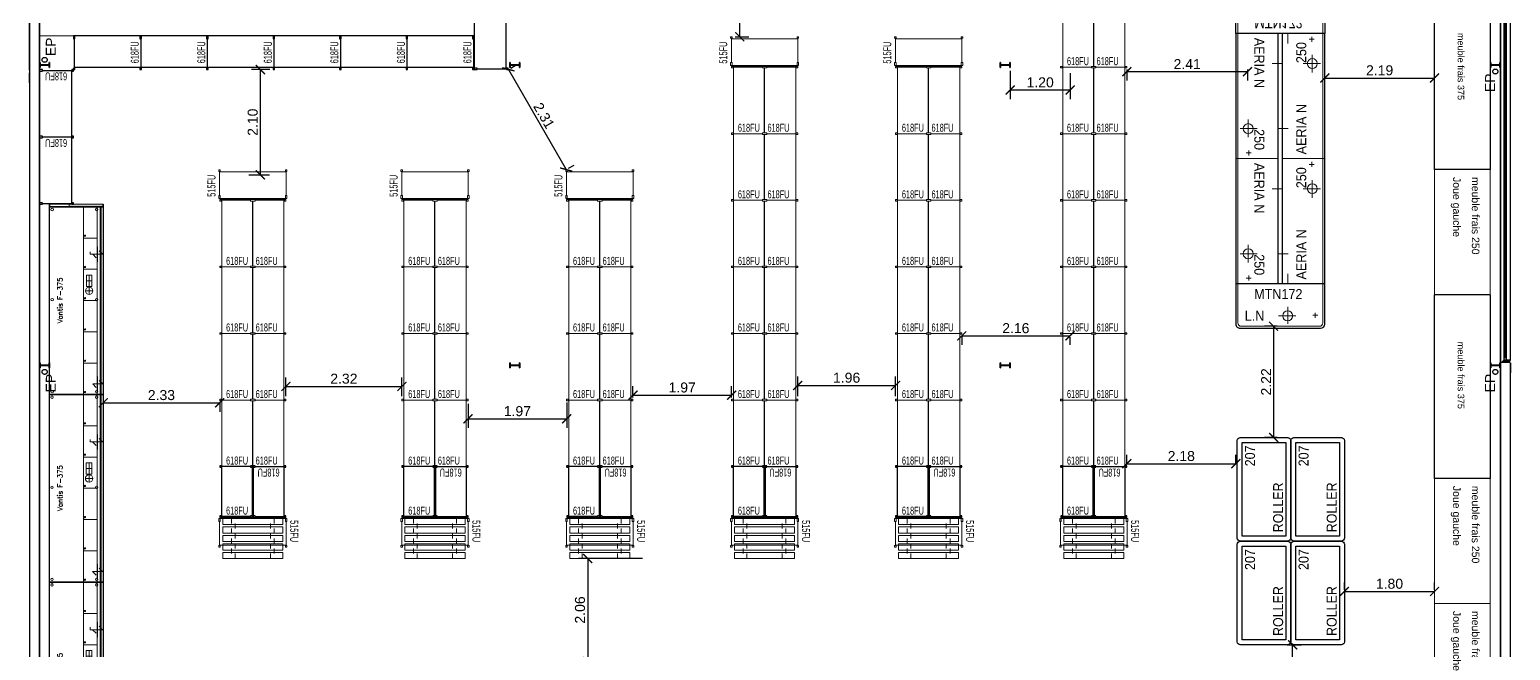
# Model space of a CAD drawing. Header units: millimetres. Extents: x 15590 to 15992, y 1055 to 1132.
# Drawn here: x 15748.53 to 15778.13, y 1090.56 to 1102.97 of the extents above; entities that cross this region are included whole.
import ezdxf
from ezdxf.enums import TextEntityAlignment as Align

# ---------------------------------------------------------------- set-up
doc = ezdxf.new("R2010")
doc.units = ezdxf.units.MM
doc.header["$MEASUREMENT"] = 0
doc.linetypes.add('CACHE2', pattern=[0.1875, 0.125, -0.0625])
doc.linetypes.add('Tirets', pattern=[0.004586, 0.002822, -0.001764])
doc.layers.get('0').update_dxf_attribs({"lineweight": 9})
for name, color, linetype in [('007-GONDOLES', 5, 'Continuous'), ('EP', 7, 'Continuous'), ('FAMILLES', 8, 'Continuous'), ('frais', 5, 'Continuous'), ('GOND', 6, 'Continuous'), ('gondole', 6, 'Continuous'), ('Gondoles.VETTI', 7, 'Continuous'), ('Mobilier', 252, 'Continuous'), ('murs exterieurs.P', 7, 'Continuous'), ('murs interieurs.P', 7, 'Continuous'), ('structure', 7, 'Continuous')]:
    doc.layers.add(name, color=color, linetype=linetype)
doc.layers.add('DM cloison', color=7, linetype='Continuous', lineweight=9)
doc.styles.add('GENERATED_STYLE_2', font='')
doc.styles.get("Standard").update_dxf_attribs({"font": 'swiss.ttf', "height": 0.2})
doc.styles.add('txt', font='txt_____.ttf', dxfattribs={"height": 0.2})
doc.styles.get('GENERATED_STYLE_2').set_extended_font_data('Arial Occidental')
doc.dimstyles.get("Standard").update_dxf_attribs({"dimtxt": 0.2, "dimasz": 0.18, "dimexe": 0.18, "dimexo": 0.0625, "dimgap": 0.05, "dimtad": 1, "dimzin": 4, "dimdsep": 46, "dimtxsty": 'Standard', "dimblk": 'ARCHTICK', "dimcen": 0.09, "dimadec": 0, "dimazin": 0, "dimtfac": 1, "dimtofl": 0, "dimtmove": 0, "dimatfit": 3, "dimfxl": 1, "dimtolj": 1, "dimtzin": 0, "dimarcsym": 0})

# ---------------------------------------------------------------- blocks, each defined once
blk = doc.blocks.new('M618FU-1330')
for points in [[(-0.637, 1.345), (-0.647, 1.345), (-0.647, 1.36), (-0.677, 1.36), (-0.677, 1.33), (-0.647, 1.33), (-0.647, 1.345), (-0.637, 1.345)], [(-0.06, 1.345), (-0.637, 1.345)], [(-0.636, 0.015), (-0.636, 1.345)], [(-0.637, 0.015), (-0.647, 0.015), (-0.647, 0.03), (-0.677, 0.03), (-0.677, 0), (-0.647, 0), (-0.647, 0.015), (-0.637, 0.015)], [(-0.06, 0.015), (-0.637, 0.015)]]:
    blk.add_lwpolyline(points)
for points in [[(-0.06, 1.33), (0, 1.33), (0, 1.36), (-0.06, 1.36)], [(-0.06, 0), (0, 0), (0, 0.03), (-0.06, 0.03)]]:
    blk.add_lwpolyline(points, close=True)
at = {"color": 7, "lineweight": 25}
blk.add_lwpolyline([(0, 0.03), (0, 1.33)], dxfattribs=at)
at = {"color": 151, "lineweight": 15, "width": 0.6}
blk.add_text('618FU', height=0.16, dxfattribs=at).set_placement((-0.11, 0.135), align=Align.MIDDLE_RIGHT)
blk = doc.blocks.new('FRAIS250')
at = {"layer": 'frais', "linetype": 'ByBlock', "lineweight": -2}
for p, q in [((-0.558, 2.5), (-0.558, 0)), ((0.557, 2.5), (-0.558, 2.5)), ((0.557, 0), (0.557, 2.5)), ((-0.558, 0), (0.557, 0)), ((-0.558, 0), (0.557, 0))]:
    blk.add_line(p, q, dxfattribs=at)
at = {"layer": 'frais', "linetype": 'ByBlock', "lineweight": -2, "oblique": -180, "text_generation_flag": 6}
for s, p in [('Joue gauche', (-0.187, 2.351)), ('meuble frais 250', (0.189, 2.351))]:
    blk.add_text(s, height=0.15, rotation=90, dxfattribs=at).set_placement(p)
blk = doc.blocks.new('_ArchTick')
at = {"color": 0, "linetype": 'ByBlock', "const_width": 0.15}
blk.add_lwpolyline([(-0.5, -0.5), (0.5, 0.5)], dxfattribs=at)
blk = doc.blocks.new('*D254')
at = {"color": 0, "lineweight": -2, "transparency": 16777216}
for p, q in [((15753.336, 1102.168), (15752.965, 1102.168)), ((15753.145, 1100.066), (15753.145, 1102.168)), ((15752.916, 1100.066), (15753.325, 1100.066))]:
    blk.add_line(p, q, dxfattribs=at)
at = {"layer": 'DEFPOINTS', "color": 0, "transparency": 16777216}
for p in [(15753.145, 1102.168), (15753.398, 1102.168), (15752.854, 1100.066)]:
    blk.add_point(p, dxfattribs=at)
at = {"color": 0, "lineweight": -2, "transparency": 16777216, "xscale": 0.18, "yscale": 0.18, "zscale": 0.18}
for p, rotation in [((15753.145, 1102.168), 90), ((15753.145, 1100.066), 270)]:
    blk.add_blockref('_ArchTick', p, dxfattribs=dict(at, rotation=rotation))
at = {"color": 0, "transparency": 16777216, "insert": (15752.992, 1101.117), "char_height": 0.2, "attachment_point": 5, "rotation": 90}
blk.add_mtext('\\A1;2.10', dxfattribs=at)
blk = doc.blocks.new('*D257')
at = {"color": 0, "lineweight": -2, "transparency": 16777216}
for p, q in [((15768.132, 1102.146), (15768.132, 1101.58)), ((15769.332, 1102.1), (15769.332, 1101.58)), ((15769.332, 1101.76), (15768.132, 1101.76))]:
    blk.add_line(p, q, dxfattribs=at)
at = {"layer": 'DEFPOINTS', "color": 0, "transparency": 16777216}
for p in [(15768.132, 1102.208), (15769.332, 1102.162), (15768.132, 1101.76)]:
    blk.add_point(p, dxfattribs=at)
at = {"color": 0, "lineweight": -2, "transparency": 16777216, "xscale": 0.18, "yscale": 0.18, "zscale": 0.18, "rotation": 180}
blk.add_blockref('_ArchTick', (15768.132, 1101.76), dxfattribs=at)
at = {"color": 0, "lineweight": -2, "transparency": 16777216, "xscale": 0.18, "yscale": 0.18, "zscale": 0.18}
blk.add_blockref('_ArchTick', (15769.332, 1101.76), dxfattribs=at)
at = {"color": 0, "transparency": 16777216, "insert": (15768.732, 1101.912), "char_height": 0.2, "attachment_point": 5}
blk.add_mtext('\\A1;1.20', dxfattribs=at)
blk = doc.blocks.new('*U65')
at = {"color": 5, "linetype": 'ByBlock', "lineweight": -2}
for p, q in [((0.04, 1.115), (3.71, 1.115)), ((0.04, 1.115), (0.04, 0)), ((3.71, 1.115), (3.71, 0)), ((3.71, 0), (0.04, 0))]:
    blk.add_line(p, q, dxfattribs=at)
blk.add_text('meuble frais 375', height=0.13, dxfattribs=at).set_placement((0.98, 0.464))
blk = doc.blocks.new('VANTIS 375')
at = {"color": 4}
for p, q in [((-1.875, -1.07), (-1.875, 0)), ((-1.875, 0), (1.875, 0)), ((1.875, -1.07), (1.875, 0)), ((1.875, 0), (1.875, -1.07)), ((-1.875, -0.68), (1.875, -0.68)), ((-1.837, -0.711), (-1.846, -0.68)), ((-1.819, -0.701), (-1.846, -0.68)), ((-1.665, -0.861), (-1.736, -0.931)), ((-1.665, -0.96), (-1.665, -0.861)), ((-1.25, -0.68), (-1.25, -0.95)), ((-1.212, -0.711), (-1.221, -0.68)), ((-1.194, -0.701), (-1.221, -0.68)), ((-0.625, -0.68), (-0.625, -0.95)), ((-0.587, -0.711), (-0.596, -0.68)), ((-0.569, -0.701), (-0.596, -0.68)), ((0, -0.68), (0, -0.95)), ((0.038, -0.711), (0.029, -0.68)), ((0.056, -0.701), (0.029, -0.68)), ((0.12, -0.79), (0.27, -0.79)), ((0.195, -0.715), (0.195, -0.865)), ((0.395, -0.734), (0.282, -0.734)), ((0.282, -0.734), (0.282, -0.79)), ((0.282, -0.79), (0.282, -0.846)), ((0.282, -0.79), (0.395, -0.79)), ((0.282, -0.846), (0.395, -0.846)), ((0.507, -0.734), (0.395, -0.734)), ((0.395, -0.79), (0.395, -0.734)), ((0.395, -0.79), (0.507, -0.79)), ((0.395, -0.846), (0.395, -0.79)), ((0.507, -0.846), (0.395, -0.846)), ((0.507, -0.79), (0.507, -0.734)), ((0.507, -0.79), (0.507, -0.846)), ((0.625, -0.68), (0.625, -0.95)), ((0.663, -0.711), (0.654, -0.68)), ((0.681, -0.701), (0.654, -0.68)), ((0.925, -0.861), (0.854, -0.932)), ((0.925, -0.861), (0.925, -0.811)), ((0.925, -0.811), (0.975, -0.811)), ((0.925, -0.96), (0.925, -0.861)), ((1.25, -0.68), (1.25, -0.95)), ((1.288, -0.712), (1.279, -0.68)), ((1.306, -0.701), (1.279, -0.68)), ((-1.875, -0.95), (1.875, -0.95)), ((-1.875, -1.01), (1.875, -1.01)), ((-1.875, -1.03), (1.875, -1.03)), ((-1.875, -1.07), (1.875, -1.07)), ((-1.815, -0.96), (-1.515, -0.96)), ((-1.665, -0.96), (-1.665, -1.061)), ((-1.665, -1.061), (-1.594, -0.99)), ((0.775, -0.96), (1.075, -0.96)), ((0.925, -0.96), (0.925, -1.061)), ((0.925, -1.061), (0.996, -0.99))]:
    blk.add_line(p, q, dxfattribs=at)
at = {"color": 4, "lineweight": 30}
for p, q in [((-1.875, 0), (1.875, 0)), ((-1.875, -1.07), (-1.875, 0)), ((-1.875, 0), (-1.875, -1.07)), ((1.875, 0), (1.875, -1.07)), ((1.875, -1.07), (-1.875, -1.07))]:
    blk.add_line(p, q, dxfattribs=at)
at = {"color": 4}
for centre, radius in [((-1.82, -0.05), 0.025), ((0.02, -0.05), 0.025), ((1.82, -0.05), 0.025), ((0.195, -0.79), 0.075), ((-1.82, -0.94), 0.025), ((0.02, -0.94), 0.025), ((1.82, -0.94), 0.025)]:
    blk.add_circle(centre, radius, dxfattribs=at)
for centre in [(-1.826, -0.709), (-1.201, -0.709), (-0.576, -0.709), (0.049, -0.709), (0.674, -0.709), (1.299, -0.709)]:
    blk.add_arc(centre, 0.0108, 191.7205, 48.0082, dxfattribs=at)
at = {"color": 4, "lineweight": 5, "style": 'txt'}
blk.add_text('Vantis F-375', height=0.1, rotation=359.9954, dxfattribs=at).set_placement((0.004, -0.206), align=Align.MIDDLE)
blk = doc.blocks.new('JOUE VANTIS')
blk.add_hatch(color=4).paths.add_polyline_path([(-0.05, -0.68), (0, -0.68), (0, 0), (-0.05, 0)])
at = {"color": 4, "lineweight": 35}
for p, q in [((0, 0.39), (-0.05, 0.39)), ((-0.05, 0.39), (-0.05, -0.68)), ((-0.05, -0.68), (0, -0.68))]:
    blk.add_line(p, q, dxfattribs=at)
at = {"color": 4}
for p, q in [((0, -0.68), (0, 0.39)), ((0, 0), (-0.05, 0))]:
    blk.add_line(p, q, dxfattribs=at)
blk = doc.blocks.new('2P618X133')
at = {"color": 6}
for points in [[(-0.621, 1.345), (-0.631, 1.345), (-0.631, 1.36), (-0.662, 1.36), (-0.662, 1.33), (-0.631, 1.33), (-0.631, 1.345), (-0.621, 1.345)], [(-0.045, 1.345), (-0.621, 1.345)], [(-0.621, 0.015), (-0.621, 1.345)], [(0.045, 1.345), (0.621, 1.345)], [(0.621, 1.345), (0.631, 1.345), (0.631, 1.36), (0.662, 1.36), (0.662, 1.33), (0.631, 1.33), (0.631, 1.345), (0.621, 1.345)], [(0.621, 0.015), (0.621, 1.345)], [(-0.621, 0.015), (-0.631, 0.015), (-0.631, 0.03), (-0.662, 0.03), (-0.662, 0), (-0.631, 0), (-0.631, 0.015), (-0.621, 0.015)], [(-0.045, 0.015), (-0.621, 0.015)], [(0.045, 0.015), (0.621, 0.015)], [(0.621, 0.015), (0.631, 0.015), (0.631, 0.03), (0.662, 0.03), (0.662, 0), (0.631, 0), (0.631, 0.015), (0.621, 0.015)]]:
    blk.add_lwpolyline(points, dxfattribs=at)
for points in [[(-0.045, 1.33), (0.045, 1.33), (0.045, 1.36), (-0.045, 1.36)], [(-0.045, 0), (0.045, 0), (0.045, 0.03), (-0.045, 0.03)]]:
    blk.add_lwpolyline(points, close=True, dxfattribs=at)
at = {"color": 7, "lineweight": 25}
blk.add_lwpolyline([(0, 0.03), (0, 1.33)], dxfattribs=at)
blk.add_lwpolyline([(0, 0.03), (0, 1.33)], dxfattribs=at)
at = {"color": 151, "lineweight": 15, "width": 0.6}
for p in [(-0.095, 0.135), (0.497, 0.135)]:
    blk.add_text('618FU', height=0.16, dxfattribs=at).set_placement(p, align=Align.MIDDLE_RIGHT)
blk = doc.blocks.new('TG 515X133')
at = {"color": 6}
for p, q in [((-0.68, 0.02), (-0.68, 0.08)), ((-0.68, 0.08), (-0.65, 0.08)), ((-0.65, 0.02), (-0.68, 0.02)), ((-0.65, 0.08), (-0.65, 0.02)), ((-0.65, 0), (-0.65, 0.02)), ((-0.65, 0.02), (0.65, 0.02)), ((-0.65, 0), (0.65, 0)), ((0.68, 0.08), (0.65, 0.08)), ((0.65, 0.08), (0.65, 0.02)), ((0.65, 0.02), (0.68, 0.02)), ((0.65, 0.02), (0.65, 0)), ((0.68, 0.02), (0.68, 0.08))]:
    blk.add_line(p, q, dxfattribs=at)
for points in [[(-0.665, 0.5535), (-0.665, 0.5635), (-0.65, 0.5635), (-0.65, 0.5935), (-0.68, 0.5935), (-0.68, 0.5635), (-0.665, 0.5635), (-0.665, 0.5535)], [(0.665, 0.5535), (0.665, 0.5635), (0.68, 0.5635), (0.68, 0.5935), (0.65, 0.5935), (0.65, 0.5635), (0.665, 0.5635), (0.665, 0.5535)], [(-0.665, 0.08), (-0.665, 0.5535)], [(-0.665, 0.553), (0.665, 0.553)], [(0.665, 0.08), (0.665, 0.5535)]]:
    blk.add_lwpolyline(points, dxfattribs=at)
blk = doc.blocks.new('TG 515X133 1')
blk.add_blockref('TG 515X133', (0, 0))
at = {"color": 151, "lineweight": 15, "width": 0.6}
blk.add_text('515FU', height=0.16, rotation=90, dxfattribs=at).set_placement((-0.827, 0.495), align=Align.MIDDLE_RIGHT)
blk = doc.blocks.new('aeria-MTN172')
at = {"layer": '007-GONDOLES', "lineweight": 30}
for p, q in [((80.4, 178), (0, 178)), ((0, 178), (0, 0)), ((89, 8.6), (89, 169.4)), ((0, 0), (80.4, 0))]:
    blk.add_line(p, q, dxfattribs=at)
at = {"layer": '007-GONDOLES', "lineweight": 5}
for p, q in [((78, 174), (0, 174)), ((58, 159), (68, 159)), ((63, 164), (63, 154)), ((85, 11), (85, 167)), ((64, 85.6), (64, 120)), ((-20, 103.8), (0, 103.8)), ((45.9, 103.8), (80.1, 103.8)), ((78, 4), (0, 4))]:
    blk.add_line(p, q, dxfattribs=at)
blk.add_circle((64, 103.8), 10, dxfattribs=at)
at = {"layer": '007-GONDOLES', "lineweight": 30}
for centre, start, end in [((80.4, 169.4), 0, 90), ((80.4, 8.6), 270, 0)]:
    blk.add_arc(centre, 8.6, start, end, dxfattribs=at)
at = {"layer": '007-GONDOLES', "lineweight": 5}
for centre, start, end in [((78, 167), 0, 90), ((78, 11), 270, 0)]:
    blk.add_arc(centre, 7, start, end, dxfattribs=at)
at = {"layer": '007-GONDOLES', "lineweight": 5, "width": 0.9}
blk.add_text('MTN172', height=20, rotation=90, dxfattribs=at).set_placement((20.5, 85.1), align=Align.MIDDLE_CENTER)
blk.add_text('L.N', height=20, rotation=90, dxfattribs=at).set_placement((64, 18), align=Align.MIDDLE_LEFT)
blk = doc.blocks.new('aeria-N250')
at = {"layer": '007-GONDOLES', "lineweight": 5}
for p, q in [((190, 105), (190, 85)), ((0, 85), (0, 0)), ((0, 85), (0, 0)), ((250, 0), (250, 85)), ((250, 0), (250, 85)), ((190, 43.1), (190, 8.9)), ((238.5, 31), (238.5, 21)), ((0, 4), (250, 4)), ((171.9, 25), (207.3, 25)), ((233.5, 26), (243.5, 26))]:
    blk.add_line(p, q, dxfattribs=at)
at = {"layer": '007-GONDOLES', "lineweight": 30}
for p, q in [((250, 85), (0, 85)), ((0, 0), (250, 0))]:
    blk.add_line(p, q, dxfattribs=at)
at = {"layer": '007-GONDOLES', "lineweight": 5}
blk.add_circle((190, 25), 10, dxfattribs=at)
at = {"layer": '007-GONDOLES', "lineweight": 5, "width": 0.9}
blk.add_text('AERIA N', height=20, dxfattribs=at).set_placement((8.5, 47.1), align=Align.MIDDLE_LEFT)
blk.add_text('250', height=20, dxfattribs=at).set_placement((211.9, 47.1), align=Align.MIDDLE_CENTER)
blk = doc.blocks.new('A$C3D6040EA')
blk.add_lwpolyline([(0.06, 1.07), (2.01, 1.07, -0.414214), (2.07, 1.01), (2.07, 0.06, -0.414214), (2.01, 0), (0.06, 0, -0.414214), (0, 0.06), (0, 1.01, -0.414214)], format="xyb", close=True)
at = {"color": 5}
blk.add_lwpolyline([(0.1, 0.97), (1.97, 0.97), (1.97, 0.1), (0.1, 0.1)], close=True, dxfattribs=at)
at = {"color": 5, "width": 0.891}
for s, p in [('207', (1.702, 0.816)), ('ROLLER', (0.675, 0.254))]:
    blk.add_text(s, height=0.2, dxfattribs=at).set_placement(p, align=Align.MIDDLE_CENTER)
blk = doc.blocks.new('*D279')
at = {"color": 0, "lineweight": -2, "transparency": 16777216}
for p, q in [((15750.002, 1095.615), (15750.002, 1095.331)), ((15750.002, 1095.511), (15752.332, 1095.511)), ((15752.332, 1095.52), (15752.332, 1095.331))]:
    blk.add_line(p, q, dxfattribs=at)
at = {"layer": 'DEFPOINTS', "color": 0, "transparency": 16777216}
for p in [(15750.002, 1095.678), (15752.332, 1095.582), (15752.332, 1095.511)]:
    blk.add_point(p, dxfattribs=at)
at = {"color": 0, "lineweight": -2, "transparency": 16777216, "xscale": 0.18, "yscale": 0.18, "zscale": 0.18, "rotation": 180}
blk.add_blockref('_ArchTick', (15750.002, 1095.511), dxfattribs=at)
at = {"color": 0, "lineweight": -2, "transparency": 16777216, "xscale": 0.18, "yscale": 0.18, "zscale": 0.18}
blk.add_blockref('_ArchTick', (15752.332, 1095.511), dxfattribs=at)
at = {"color": 0, "transparency": 16777216, "insert": (15751.167, 1095.664), "char_height": 0.2, "attachment_point": 5}
blk.add_mtext('\\A1;2.33', dxfattribs=at)
blk = doc.blocks.new('*D262')
at = {"color": 0, "lineweight": -2, "transparency": 16777216}
for p, q in [((15753.655, 1095.645), (15753.655, 1096.019)), ((15753.655, 1095.839), (15755.974, 1095.839)), ((15755.974, 1095.645), (15755.974, 1096.019))]:
    blk.add_line(p, q, dxfattribs=at)
at = {"layer": 'DEFPOINTS', "color": 0, "transparency": 16777216}
for p in [(15755.974, 1095.839), (15753.655, 1095.582), (15755.974, 1095.582)]:
    blk.add_point(p, dxfattribs=at)
at = {"color": 0, "lineweight": -2, "transparency": 16777216, "xscale": 0.18, "yscale": 0.18, "zscale": 0.18, "rotation": 180}
blk.add_blockref('_ArchTick', (15753.655, 1095.839), dxfattribs=at)
at = {"color": 0, "lineweight": -2, "transparency": 16777216, "xscale": 0.18, "yscale": 0.18, "zscale": 0.18}
blk.add_blockref('_ArchTick', (15755.974, 1095.839), dxfattribs=at)
at = {"color": 0, "transparency": 16777216, "insert": (15754.814, 1095.992), "char_height": 0.2, "attachment_point": 5}
blk.add_mtext('\\A1;2.32', dxfattribs=at)
blk = doc.blocks.new('*D263')
at = {"color": 0, "lineweight": -2, "transparency": 16777216}
for p, q in [((15757.297, 1095.49), (15757.297, 1095.011)), ((15759.268, 1095.52), (15759.268, 1095.011)), ((15757.297, 1095.191), (15759.268, 1095.191))]:
    blk.add_line(p, q, dxfattribs=at)
at = {"layer": 'DEFPOINTS', "color": 0, "transparency": 16777216}
for p in [(15757.297, 1095.552), (15759.268, 1095.582), (15759.268, 1095.191)]:
    blk.add_point(p, dxfattribs=at)
at = {"color": 0, "lineweight": -2, "transparency": 16777216, "xscale": 0.18, "yscale": 0.18, "zscale": 0.18, "rotation": 180}
blk.add_blockref('_ArchTick', (15757.297, 1095.191), dxfattribs=at)
at = {"color": 0, "lineweight": -2, "transparency": 16777216, "xscale": 0.18, "yscale": 0.18, "zscale": 0.18}
blk.add_blockref('_ArchTick', (15759.268, 1095.191), dxfattribs=at)
at = {"color": 0, "transparency": 16777216, "insert": (15758.282, 1095.343), "char_height": 0.2, "attachment_point": 5}
blk.add_mtext('\\A1;1.97', dxfattribs=at)
blk = doc.blocks.new('*D264')
at = {"color": 0, "lineweight": -2, "transparency": 16777216}
for p, q in [((15760.591, 1095.615), (15760.591, 1095.843)), ((15762.563, 1095.615), (15762.563, 1095.843)), ((15760.591, 1095.663), (15762.563, 1095.663))]:
    blk.add_line(p, q, dxfattribs=at)
at = {"layer": 'DEFPOINTS', "color": 0, "transparency": 16777216}
for p in [(15760.591, 1095.552), (15762.563, 1095.663), (15762.563, 1095.552)]:
    blk.add_point(p, dxfattribs=at)
at = {"color": 0, "lineweight": -2, "transparency": 16777216, "xscale": 0.18, "yscale": 0.18, "zscale": 0.18, "rotation": 180}
blk.add_blockref('_ArchTick', (15760.591, 1095.663), dxfattribs=at)
at = {"color": 0, "lineweight": -2, "transparency": 16777216, "xscale": 0.18, "yscale": 0.18, "zscale": 0.18}
blk.add_blockref('_ArchTick', (15762.563, 1095.663), dxfattribs=at)
at = {"color": 0, "transparency": 16777216, "insert": (15761.577, 1095.816), "char_height": 0.2, "attachment_point": 5}
blk.add_mtext('\\A1;1.97', dxfattribs=at)
blk = doc.blocks.new('*D265')
at = {"color": 0, "lineweight": -2, "transparency": 16777216}
for p, q in [((15763.886, 1095.645), (15763.886, 1096.038)), ((15763.886, 1095.858), (15765.842, 1095.858)), ((15765.842, 1095.645), (15765.842, 1096.038))]:
    blk.add_line(p, q, dxfattribs=at)
at = {"layer": 'DEFPOINTS', "color": 0, "transparency": 16777216}
for p in [(15765.842, 1095.858), (15763.886, 1095.582), (15765.842, 1095.582)]:
    blk.add_point(p, dxfattribs=at)
at = {"color": 0, "lineweight": -2, "transparency": 16777216, "xscale": 0.18, "yscale": 0.18, "zscale": 0.18, "rotation": 180}
blk.add_blockref('_ArchTick', (15763.886, 1095.858), dxfattribs=at)
at = {"color": 0, "lineweight": -2, "transparency": 16777216, "xscale": 0.18, "yscale": 0.18, "zscale": 0.18}
blk.add_blockref('_ArchTick', (15765.842, 1095.858), dxfattribs=at)
at = {"color": 0, "transparency": 16777216, "insert": (15764.864, 1096.011), "char_height": 0.2, "attachment_point": 5}
blk.add_mtext('\\A1;1.96', dxfattribs=at)
blk = doc.blocks.new('*D266')
at = {"color": 0, "lineweight": -2, "transparency": 16777216}
for p, q in [((15767.165, 1096.85), (15767.165, 1096.668)), ((15767.165, 1096.848), (15769.327, 1096.848)), ((15769.327, 1096.82), (15769.327, 1096.668))]:
    blk.add_line(p, q, dxfattribs=at)
at = {"layer": 'DEFPOINTS', "color": 0, "transparency": 16777216}
for p in [(15767.165, 1096.912), (15769.327, 1096.882), (15769.327, 1096.848)]:
    blk.add_point(p, dxfattribs=at)
at = {"color": 0, "lineweight": -2, "transparency": 16777216, "xscale": 0.18, "yscale": 0.18, "zscale": 0.18, "rotation": 180}
blk.add_blockref('_ArchTick', (15767.165, 1096.848), dxfattribs=at)
at = {"color": 0, "lineweight": -2, "transparency": 16777216, "xscale": 0.18, "yscale": 0.18, "zscale": 0.18}
blk.add_blockref('_ArchTick', (15769.327, 1096.848), dxfattribs=at)
at = {"color": 0, "transparency": 16777216, "insert": (15768.246, 1097.001), "char_height": 0.2, "attachment_point": 5}
blk.add_mtext('\\A1;2.16', dxfattribs=at)
blk = doc.blocks.new('*D259')
at = {"color": 0, "lineweight": -2, "transparency": 16777216}
for p, q in [((15760.78, 1092.402), (15759.507, 1092.402)), ((15759.687, 1092.402), (15759.687, 1090.341)), ((15760.857, 1090.341), (15759.507, 1090.341))]:
    blk.add_line(p, q, dxfattribs=at)
at = {"layer": 'DEFPOINTS', "color": 0, "transparency": 16777216}
for p in [(15760.843, 1092.402), (15759.687, 1090.341), (15760.919, 1090.341)]:
    blk.add_point(p, dxfattribs=at)
at = {"color": 0, "lineweight": -2, "transparency": 16777216, "xscale": 0.18, "yscale": 0.18, "zscale": 0.18}
for p, rotation in [((15759.687, 1092.402), 90), ((15759.687, 1090.341), 270)]:
    blk.add_blockref('_ArchTick', p, dxfattribs=dict(at, rotation=rotation))
at = {"color": 0, "transparency": 16777216, "insert": (15759.534, 1091.372), "char_height": 0.2, "attachment_point": 5, "rotation": 90}
blk.add_mtext('\\A1;2.06', dxfattribs=at)
blk = doc.blocks.new('A$C29413FD8')
at = {"layer": 'Mobilier', "color": 34, "linetype": 'Continuous', "lineweight": 9}
for p, q in [((0.125, 1.2), (0, 1.2)), ((0, 1.2), (0, 0)), ((0.125, 1.2), (0.125, 0)), ((0.295, 1.2), (0.17, 1.2)), ((0.17, 1.2), (0.17, 0)), ((0.295, 1.2), (0.295, 0)), ((0.465, 1.2), (0.34, 1.2)), ((0.34, 1.2), (0.34, 0)), ((0.465, 1.2), (0.465, 0)), ((0.635, 1.2), (0.51, 1.2)), ((0.51, 1.2), (0.51, 0)), ((0.635, 1.2), (0.635, 0)), ((0.8, 1.2), (0.68, 1.2)), ((0.68, 1.2), (0.68, 0)), ((0.8, 0), (0.8, 1.2)), ((0, 0), (0.125, 0)), ((0.17, 0), (0.295, 0)), ((0.34, 0), (0.465, 0)), ((0.51, 0), (0.635, 0)), ((0.68, 0), (0.8, 0))]:
    blk.add_line(p, q, dxfattribs=at)
at = {"layer": 'Mobilier', "color": 34, "linetype": 'CACHE2', "lineweight": 9, "ltscale": 0.8}
for points in [[(0, 1.027), (0.8, 1.027), (0.8, 0.953), (0, 0.953)], [(0, 0.173), (0.8, 0.173), (0.8, 0.247), (0, 0.247)]]:
    blk.add_lwpolyline(points, close=True, dxfattribs=at)
blk = doc.blocks.new('A$C72C830AC')
at = {"layer": 'GOND', "color": 7, "lineweight": 25}
blk.add_lwpolyline([(0, 1.03), (0, 0.03)], dxfattribs=at)
at = {"layer": 'GOND'}
for points in [[(0.06, 1.03), (0, 1.03), (0, 1), (0.06, 1)], [(0.06, 0.03), (0, 0.03), (0, 0), (0.06, 0)]]:
    blk.add_lwpolyline(points, close=True, dxfattribs=at)
for points in [[(0.06, 1.015), (0.636, 1.015)], [(0.636, 1.015), (0.646, 1.015), (0.646, 1), (0.676, 1), (0.676, 1.03), (0.646, 1.03), (0.646, 1.015), (0.636, 1.015)], [(0.636, 1.015), (0.636, 0.015)], [(0.06, 0.015), (0.636, 0.015)], [(0.636, 0.015), (0.646, 0.015), (0.646, 0), (0.676, 0), (0.676, 0.03), (0.646, 0.03), (0.646, 0.015), (0.636, 0.015)]]:
    blk.add_lwpolyline(points, dxfattribs=at)
at = {"color": 151, "lineweight": 15, "width": 0.6}
blk.add_text('618FU', height=0.16, rotation=180, dxfattribs=at).set_placement((0.11, 0.895), align=Align.MIDDLE_RIGHT)
blk = doc.blocks.new('*D268')
at = {"color": 0, "lineweight": -2, "transparency": 16777216}
for p, q in [((15770.465, 1094.285), (15770.465, 1094.474)), ((15772.642, 1094.285), (15772.642, 1094.474)), ((15770.465, 1094.294), (15772.642, 1094.294))]:
    blk.add_line(p, q, dxfattribs=at)
at = {"layer": 'DEFPOINTS', "color": 0, "transparency": 16777216}
for p in [(15770.465, 1094.222), (15772.642, 1094.294), (15772.642, 1094.222)]:
    blk.add_point(p, dxfattribs=at)
at = {"color": 0, "lineweight": -2, "transparency": 16777216, "xscale": 0.18, "yscale": 0.18, "zscale": 0.18, "rotation": 180}
blk.add_blockref('_ArchTick', (15770.465, 1094.294), dxfattribs=at)
at = {"color": 0, "lineweight": -2, "transparency": 16777216, "xscale": 0.18, "yscale": 0.18, "zscale": 0.18}
blk.add_blockref('_ArchTick', (15772.642, 1094.294), dxfattribs=at)
at = {"color": 0, "transparency": 16777216, "insert": (15771.553, 1094.447), "char_height": 0.2, "attachment_point": 5}
blk.add_mtext('\\A1;2.18', dxfattribs=at)
blk = doc.blocks.new('*D269')
at = {"color": 0, "lineweight": -2, "transparency": 16777216}
for p, q in [((15774.422, 1102.039), (15774.422, 1102.18)), ((15774.422, 1102), (15776.615, 1102)), ((15776.615, 1102.039), (15776.615, 1102.18))]:
    blk.add_line(p, q, dxfattribs=at)
at = {"layer": 'DEFPOINTS', "color": 0, "transparency": 16777216}
for p in [(15776.615, 1102), (15774.422, 1101.977), (15776.615, 1101.977)]:
    blk.add_point(p, dxfattribs=at)
at = {"color": 0, "lineweight": -2, "transparency": 16777216, "xscale": 0.18, "yscale": 0.18, "zscale": 0.18, "rotation": 180}
blk.add_blockref('_ArchTick', (15774.422, 1102), dxfattribs=at)
at = {"color": 0, "lineweight": -2, "transparency": 16777216, "xscale": 0.18, "yscale": 0.18, "zscale": 0.18}
blk.add_blockref('_ArchTick', (15776.615, 1102), dxfattribs=at)
at = {"color": 0, "transparency": 16777216, "insert": (15775.518, 1102.153), "char_height": 0.2, "attachment_point": 5}
blk.add_mtext('\\A1;2.19', dxfattribs=at)
blk = doc.blocks.new('*D281')
at = {"color": 0, "lineweight": -2, "transparency": 16777216}
for p, q in [((15774.814, 1091.774), (15774.814, 1091.922)), ((15774.814, 1091.742), (15776.616, 1091.742)), ((15776.616, 1091.774), (15776.616, 1091.922))]:
    blk.add_line(p, q, dxfattribs=at)
at = {"layer": 'DEFPOINTS', "color": 0, "transparency": 16777216}
for p in [(15774.814, 1091.711), (15776.616, 1091.742), (15776.616, 1091.711)]:
    blk.add_point(p, dxfattribs=at)
at = {"color": 0, "lineweight": -2, "transparency": 16777216, "xscale": 0.18, "yscale": 0.18, "zscale": 0.18, "rotation": 180}
blk.add_blockref('_ArchTick', (15774.814, 1091.742), dxfattribs=at)
at = {"color": 0, "lineweight": -2, "transparency": 16777216, "xscale": 0.18, "yscale": 0.18, "zscale": 0.18}
blk.add_blockref('_ArchTick', (15776.616, 1091.742), dxfattribs=at)
at = {"color": 0, "transparency": 16777216, "insert": (15775.715, 1091.895), "char_height": 0.2, "attachment_point": 5}
blk.add_mtext('\\A1;1.80', dxfattribs=at)
blk = doc.blocks.new('*D282')
at = {"color": 0, "lineweight": -2, "transparency": 16777216}
for p, q in [((15770.465, 1102.17), (15770.465, 1101.948)), ((15770.465, 1102.128), (15772.877, 1102.128)), ((15772.877, 1102.17), (15772.877, 1101.948))]:
    blk.add_line(p, q, dxfattribs=at)
at = {"layer": 'DEFPOINTS', "color": 0, "transparency": 16777216}
for p in [(15770.465, 1102.232), (15772.877, 1102.232), (15772.877, 1102.128)]:
    blk.add_point(p, dxfattribs=at)
at = {"color": 0, "lineweight": -2, "transparency": 16777216, "xscale": 0.18, "yscale": 0.18, "zscale": 0.18, "rotation": 180}
blk.add_blockref('_ArchTick', (15770.465, 1102.128), dxfattribs=at)
at = {"color": 0, "lineweight": -2, "transparency": 16777216, "xscale": 0.18, "yscale": 0.18, "zscale": 0.18}
blk.add_blockref('_ArchTick', (15772.877, 1102.128), dxfattribs=at)
at = {"color": 0, "transparency": 16777216, "insert": (15771.671, 1102.278), "char_height": 0.2, "attachment_point": 5}
blk.add_mtext('\\A1;2.41', dxfattribs=at)
blk = doc.blocks.new('*D284')
at = {"color": 0, "lineweight": -2, "transparency": 16777216}
for p, q in [((15758.104, 1102.173), (15759.258, 1100.171)), ((15758.149, 1102.199), (15758.26, 1102.263)), ((15759.303, 1100.197), (15759.414, 1100.26))]:
    blk.add_line(p, q, dxfattribs=at)
at = {"layer": 'DEFPOINTS', "color": 0, "transparency": 16777216}
for p in [(15758.095, 1102.168), (15759.249, 1100.166), (15759.258, 1100.171)]:
    blk.add_point(p, dxfattribs=at)
at = {"color": 0, "lineweight": -2, "transparency": 16777216, "xscale": 0.18, "yscale": 0.18, "zscale": 0.18}
for p, rotation in [((15758.104, 1102.173), 119.958791966829), ((15759.258, 1100.171), 299.958791966829)]:
    blk.add_blockref('_ArchTick', p, dxfattribs=dict(at, rotation=rotation))
at = {"color": 0, "transparency": 16777216, "insert": (15758.813, 1101.248), "char_height": 0.2, "attachment_point": 5, "rotation": 299.9588}
blk.add_mtext('\\A1;2.31', dxfattribs=at)
blk = doc.blocks.new('*D285')
at = {"color": 0, "lineweight": -2, "transparency": 16777216}
for p, q in [((15762.684, 1104.845), (15762.546, 1104.845)), ((15762.726, 1102.826), (15762.726, 1104.845)), ((15762.637, 1102.826), (15762.906, 1102.826))]:
    blk.add_line(p, q, dxfattribs=at)
at = {"layer": 'DEFPOINTS', "color": 0, "transparency": 16777216}
for p in [(15762.726, 1104.845), (15762.747, 1104.845), (15762.574, 1102.826)]:
    blk.add_point(p, dxfattribs=at)
at = {"color": 0, "lineweight": -2, "transparency": 16777216, "xscale": 0.18, "yscale": 0.18, "zscale": 0.18}
for p, rotation in [((15762.726, 1104.845), 90), ((15762.726, 1102.826), 270)]:
    blk.add_blockref('_ArchTick', p, dxfattribs=dict(at, rotation=rotation))
at = {"color": 0, "transparency": 16777216, "insert": (15762.574, 1103.835), "char_height": 0.2, "attachment_point": 5, "rotation": 90}
blk.add_mtext('\\A1;2.02', dxfattribs=at)
blk = doc.blocks.new('*D287')
at = {"color": 0, "lineweight": -2, "transparency": 16777216}
for p, q in [((15773.47, 1097.039), (15773.219, 1097.039)), ((15773.399, 1097.039), (15773.399, 1094.819)), ((15773.47, 1094.819), (15773.219, 1094.819))]:
    blk.add_line(p, q, dxfattribs=at)
at = {"layer": 'DEFPOINTS', "color": 0, "transparency": 16777216}
for p in [(15773.532, 1097.039), (15773.399, 1094.819), (15773.532, 1094.819)]:
    blk.add_point(p, dxfattribs=at)
at = {"color": 0, "lineweight": -2, "transparency": 16777216, "xscale": 0.18, "yscale": 0.18, "zscale": 0.18}
for p, rotation in [((15773.399, 1097.039), 90), ((15773.399, 1094.819), 270)]:
    blk.add_blockref('_ArchTick', p, dxfattribs=dict(at, rotation=rotation))
at = {"color": 0, "transparency": 16777216, "insert": (15773.249, 1095.929), "char_height": 0.2, "attachment_point": 5, "rotation": 90}
blk.add_mtext('\\A1;2.22', dxfattribs=at)
blk = doc.blocks.new('*D288')
at = {"color": 0, "lineweight": -2, "transparency": 16777216}
for p, q in [((15773.672, 1090.675), (15773.958, 1090.675)), ((15773.778, 1088.442), (15773.778, 1090.675)), ((15773.672, 1088.442), (15773.958, 1088.442))]:
    blk.add_line(p, q, dxfattribs=at)
at = {"layer": 'DEFPOINTS', "color": 0, "transparency": 16777216}
for p in [(15773.61, 1090.675), (15773.778, 1090.675), (15773.61, 1088.442)]:
    blk.add_point(p, dxfattribs=at)
at = {"color": 0, "lineweight": -2, "transparency": 16777216, "xscale": 0.18, "yscale": 0.18, "zscale": 0.18}
for p, rotation in [((15773.778, 1090.675), 90), ((15773.778, 1088.442), 270)]:
    blk.add_blockref('_ArchTick', p, dxfattribs=dict(at, rotation=rotation))
at = {"color": 0, "transparency": 16777216, "insert": (15773.625, 1089.559), "char_height": 0.2, "attachment_point": 5, "rotation": 90}
blk.add_mtext('\\A1;2.23', dxfattribs=at)

msp = doc.modelspace()

# ---------------------------------------------------------------- hatches: boundary and pattern name
at = {"layer": 'murs exterieurs.P', "linetype": 'Continuous', "ltscale": 1000}
h = msp.add_hatch(dxfattribs=at)
h.set_pattern_fill('ISOLANT_POLYSTYRENE_0005', color=256, scale=0.1, angle=90, style=0, pattern_type=2)
h.set_pattern_definition([(90, (15740.19377, 1074.65998), (-0.13, 8e-18), []), (180, (15740.19377, 1074.65998), (-8e-18, -0.13), [])])
h.paths.add_polyline_path([(15778.051, 1096.428), (15778.051, 1103.99), (15778.001, 1103.99), (15778.001, 1096.378)], flags=0)
msp.add_hatch(color=256, dxfattribs=at).paths.add_polyline_path([(15777.931, 1096.308), (15778.131, 1096.308), (15778.131, 1096.378), (15778.001, 1096.378)], flags=0)

# ---------------------------------------------------------------- linework, layer by layer
for p, q in [((15757.418, 1102.84), (15757.418, 1105.534)), ((15757.331, 1102.84), (15748.732, 1102.84))]:
    msp.add_line(p, q)
at = {"layer": 'EP', "linetype": 'Tirets', "ltscale": 1000}
for centre in [(15748.832, 1102.363), (15777.831, 1102.13), (15748.832, 1096.129), (15777.831, 1096.129)]:
    msp.add_circle(centre, 0.05, dxfattribs=at)
at = {"layer": 'Gondoles.VETTI', "linetype": 'Continuous', "ltscale": 1000}
for p, q in [((15748.732, 1105.86), (15748.732, 1071.28)), ((15748.732, 1071.28), (15748.732, 1105.86)), ((15777.931, 1103.3), (15777.931, 1076.7)), ((15777.931, 1076.7), (15777.931, 1103.3))]:
    msp.add_line(p, q, dxfattribs=at)
at = {"layer": 'murs exterieurs.P', "color": 31, "linetype": 'Continuous', "lineweight": 25, "ltscale": 1000}
msp.add_line((15778.001, 1103.99), (15778.001, 1096.378), dxfattribs=at)
at = {"layer": 'murs exterieurs.P', "linetype": 'Continuous', "ltscale": 1000}
msp.add_line((15778.051, 1096.374), (15778.051, 1103.99), dxfattribs=at)
at = {"layer": 'murs exterieurs.P', "linetype": 'Continuous', "ltscale": 1000, "flags": 128}
for points in [[(15748.532, 1115.159), (15748.532, 1070.51)], [(15748.732, 1070.51), (15748.732, 1115.159)], [(15778.131, 1096.359), (15778.131, 1103.99)], [(15777.931, 1096.308), (15777.931, 1070.51)], [(15778.131, 1070.51), (15778.131, 1096.308)]]:
    msp.add_lwpolyline(points, dxfattribs=at)
at = {"layer": 'murs exterieurs.P', "color": 31, "linetype": 'Continuous', "lineweight": 25, "ltscale": 1000, "flags": 128}
msp.add_lwpolyline([(15777.931, 1103.99), (15777.931, 1096.308)], dxfattribs=at)
at = {"layer": 'murs exterieurs.P', "linetype": 'Continuous', "ltscale": 1000}
msp.add_point((15777.931, 1096.308), dxfattribs=at)
at = {"layer": 'murs interieurs.P', "linetype": 'Continuous', "ltscale": 1000, "flags": 128}
for points in [[(15748.532, 1102.16), (15748.532, 1111.762)], [(15748.532, 1101.906), (15748.532, 1102.106)], [(15778.131, 1096.308), (15778.131, 1096.108)]]:
    msp.add_lwpolyline(points, dxfattribs=at)
at = {"layer": 'structure', "color": 160, "linetype": 'Continuous', "lineweight": 35, "ltscale": 1000}
for p, q in [((15748.732, 1102.308), (15748.74, 1102.308)), ((15748.732, 1102.208), (15748.732, 1102.308)), ((15748.74, 1102.308), (15748.74, 1102.267)), ((15748.923, 1102.267), (15748.923, 1102.308)), ((15748.923, 1102.308), (15748.932, 1102.308)), ((15748.932, 1102.308), (15748.932, 1102.208)), ((15758.14, 1102.308), (15758.132, 1102.308)), ((15758.132, 1102.308), (15758.132, 1102.208)), ((15758.14, 1102.267), (15758.14, 1102.308)), ((15758.332, 1102.308), (15758.323, 1102.308)), ((15758.323, 1102.308), (15758.323, 1102.267)), ((15758.332, 1102.208), (15758.332, 1102.308)), ((15767.94, 1102.308), (15767.932, 1102.308)), ((15767.932, 1102.308), (15767.932, 1102.208)), ((15767.94, 1102.267), (15767.94, 1102.308)), ((15768.132, 1102.308), (15768.123, 1102.308)), ((15768.123, 1102.308), (15768.123, 1102.267)), ((15768.132, 1102.208), (15768.132, 1102.308)), ((15777.74, 1102.308), (15777.731, 1102.308)), ((15777.731, 1102.308), (15777.731, 1102.208)), ((15777.74, 1102.267), (15777.74, 1102.308)), ((15777.931, 1102.308), (15777.923, 1102.308)), ((15777.923, 1102.308), (15777.923, 1102.267)), ((15777.931, 1102.208), (15777.931, 1102.308)), ((15748.74, 1102.208), (15748.732, 1102.208)), ((15748.74, 1102.25), (15748.74, 1102.208)), ((15748.746, 1102.261), (15748.918, 1102.261)), ((15748.918, 1102.256), (15748.746, 1102.256)), ((15748.923, 1102.208), (15748.923, 1102.25)), ((15748.932, 1102.208), (15748.923, 1102.208)), ((15758.132, 1102.208), (15758.14, 1102.208)), ((15758.14, 1102.208), (15758.14, 1102.25)), ((15758.318, 1102.261), (15758.146, 1102.261)), ((15758.146, 1102.256), (15758.318, 1102.256)), ((15758.323, 1102.25), (15758.323, 1102.208)), ((15758.323, 1102.208), (15758.332, 1102.208)), ((15767.932, 1102.208), (15767.94, 1102.208)), ((15767.94, 1102.208), (15767.94, 1102.25)), ((15768.118, 1102.261), (15767.946, 1102.261)), ((15767.946, 1102.256), (15768.118, 1102.256)), ((15768.123, 1102.25), (15768.123, 1102.208)), ((15768.123, 1102.208), (15768.132, 1102.208)), ((15777.731, 1102.208), (15777.74, 1102.208)), ((15777.74, 1102.208), (15777.74, 1102.25)), ((15777.917, 1102.261), (15777.746, 1102.261)), ((15777.746, 1102.256), (15777.917, 1102.256)), ((15777.923, 1102.25), (15777.923, 1102.208)), ((15777.923, 1102.208), (15777.931, 1102.208)), ((15748.732, 1096.308), (15748.74, 1096.308)), ((15748.732, 1096.208), (15748.732, 1096.308)), ((15748.74, 1096.208), (15748.732, 1096.208)), ((15748.74, 1096.308), (15748.74, 1096.266)), ((15748.74, 1096.249), (15748.74, 1096.208)), ((15748.746, 1096.26), (15748.918, 1096.26)), ((15748.918, 1096.255), (15748.746, 1096.255)), ((15748.923, 1096.266), (15748.923, 1096.308)), ((15748.923, 1096.308), (15748.932, 1096.308)), ((15748.923, 1096.208), (15748.923, 1096.249)), ((15748.932, 1096.208), (15748.923, 1096.208)), ((15748.932, 1096.308), (15748.932, 1096.208)), ((15758.14, 1096.308), (15758.132, 1096.308)), ((15758.132, 1096.308), (15758.132, 1096.208)), ((15758.132, 1096.208), (15758.14, 1096.208)), ((15758.14, 1096.266), (15758.14, 1096.308)), ((15758.14, 1096.208), (15758.14, 1096.249)), ((15758.318, 1096.26), (15758.146, 1096.26)), ((15758.318, 1096.26), (15758.146, 1096.26)), ((15758.146, 1096.255), (15758.318, 1096.255)), ((15758.146, 1096.255), (15758.318, 1096.255)), ((15758.332, 1096.308), (15758.323, 1096.308)), ((15758.323, 1096.308), (15758.323, 1096.266)), ((15758.323, 1096.249), (15758.323, 1096.208)), ((15758.323, 1096.208), (15758.332, 1096.208)), ((15758.332, 1096.208), (15758.332, 1096.308)), ((15767.94, 1096.308), (15767.932, 1096.308)), ((15767.932, 1096.308), (15767.932, 1096.208)), ((15767.932, 1096.208), (15767.94, 1096.208)), ((15767.94, 1096.266), (15767.94, 1096.308)), ((15767.94, 1096.208), (15767.94, 1096.249)), ((15768.118, 1096.26), (15767.946, 1096.26)), ((15767.946, 1096.255), (15768.118, 1096.255)), ((15768.132, 1096.308), (15768.123, 1096.308)), ((15768.123, 1096.308), (15768.123, 1096.266)), ((15768.123, 1096.249), (15768.123, 1096.208)), ((15768.123, 1096.208), (15768.132, 1096.208)), ((15768.132, 1096.208), (15768.132, 1096.308)), ((15777.74, 1096.308), (15777.731, 1096.308)), ((15777.731, 1096.308), (15777.731, 1096.208)), ((15777.731, 1096.208), (15777.74, 1096.208)), ((15777.74, 1096.266), (15777.74, 1096.308)), ((15777.74, 1096.208), (15777.74, 1096.249)), ((15777.917, 1096.26), (15777.746, 1096.26)), ((15777.746, 1096.255), (15777.917, 1096.255)), ((15777.931, 1096.308), (15777.923, 1096.308)), ((15777.923, 1096.308), (15777.923, 1096.266)), ((15777.923, 1096.249), (15777.923, 1096.208)), ((15777.923, 1096.208), (15777.931, 1096.208)), ((15777.931, 1096.208), (15777.931, 1096.308))]:
    msp.add_line(p, q, dxfattribs=at)
for centre, start, end in [((15748.746, 1102.267), 180, 270), ((15748.746, 1102.25), 90, 180), ((15748.918, 1102.267), 270, 0), ((15748.918, 1102.25), 0, 90), ((15758.146, 1102.267), 180, 270), ((15758.146, 1102.25), 90, 180), ((15758.318, 1102.267), 270, 0), ((15758.318, 1102.25), 0, 90), ((15767.946, 1102.267), 180, 270), ((15767.946, 1102.25), 90, 180), ((15768.118, 1102.267), 270, 0), ((15768.118, 1102.25), 0, 90), ((15777.746, 1102.267), 180, 270), ((15777.746, 1102.25), 90, 180), ((15777.917, 1102.267), 270, 0), ((15777.917, 1102.25), 0, 90), ((15748.746, 1096.266), 180, 270), ((15748.746, 1096.249), 90, 180), ((15748.918, 1096.266), 270, 0), ((15748.918, 1096.249), 0, 90), ((15758.146, 1096.266), 180, 270), ((15758.146, 1096.249), 90, 180), ((15758.318, 1096.266), 270, 0), ((15758.318, 1096.249), 0, 90), ((15767.946, 1096.266), 180, 270), ((15767.946, 1096.249), 90, 180), ((15768.118, 1096.266), 270, 0), ((15768.118, 1096.249), 0, 90), ((15777.746, 1096.266), 180, 270), ((15777.746, 1096.249), 90, 180), ((15777.917, 1096.266), 270, 0), ((15777.917, 1096.249), 0, 90)]:
    msp.add_arc(centre, 0.0056, start, end, dxfattribs=at)

# ---------------------------------------------------------------- block references
for name, p in [('2P618X133', (15769.803, 1102.202)), ('TG 515X133 1', (15763.224, 1102.232)), ('TG 515X133 1', (15766.503, 1102.232)), ('2P618X133', (15763.224, 1100.872)), ('2P618X133', (15766.503, 1100.872)), ('2P618X133', (15769.803, 1100.872)), ('2P618X133', (15763.224, 1099.542)), ('2P618X133', (15766.503, 1099.542)), ('2P618X133', (15769.803, 1099.542)), ('TG 515X133 1', (15752.994, 1099.572)), ('TG 515X133 1', (15756.635, 1099.572)), ('TG 515X133 1', (15759.929, 1099.572)), ('2P618X133', (15752.994, 1098.212)), ('2P618X133', (15756.635, 1098.212)), ('2P618X133', (15759.929, 1098.212)), ('2P618X133', (15763.224, 1098.212)), ('2P618X133', (15766.503, 1098.212)), ('2P618X133', (15769.803, 1098.212)), ('2P618X133', (15752.994, 1096.882)), ('2P618X133', (15756.635, 1096.882)), ('2P618X133', (15759.929, 1096.882)), ('2P618X133', (15763.224, 1096.882)), ('2P618X133', (15766.503, 1096.882)), ('2P618X133', (15769.803, 1096.882)), ('2P618X133', (15752.994, 1095.552)), ('2P618X133', (15756.635, 1095.552)), ('2P618X133', (15759.929, 1095.552)), ('2P618X133', (15763.224, 1095.552)), ('2P618X133', (15766.503, 1095.552)), ('2P618X133', (15769.803, 1095.552)), ('2P618X133', (15752.994, 1094.222)), ('2P618X133', (15756.635, 1094.222)), ('2P618X133', (15759.929, 1094.222)), ('2P618X133', (15763.224, 1094.222)), ('2P618X133', (15766.503, 1094.222)), ('2P618X133', (15769.803, 1094.222))]:
    msp.add_blockref(name, p)
for name, p, rotation in [('JOUE VANTIS', (15749.322, 1099.478), 90), ('VANTIS 375', (15748.932, 1097.553), 90), ('VANTIS 375', (15748.931, 1093.803), 90), ('TG 515X133 1', (15752.994, 1093.222), 180), ('A$C29413FD8', (15752.394, 1093.202), 269.9999999999999), ('TG 515X133 1', (15756.635, 1093.222), 180), ('A$C29413FD8', (15756.035, 1093.202), 269.9999999999999), ('TG 515X133 1', (15759.929, 1093.222), 180), ('A$C29413FD8', (15759.329, 1093.202), 269.9999999999999), ('TG 515X133 1', (15763.224, 1093.222), 180), ('A$C29413FD8', (15762.624, 1093.202), 269.9999999999999), ('TG 515X133 1', (15766.503, 1093.222), 180), ('A$C29413FD8', (15765.903, 1093.202), 269.9999999999999), ('TG 515X133 1', (15769.803, 1093.222), 180), ('A$C29413FD8', (15769.203, 1093.202), 269.9999999999999), ('VANTIS 375', (15748.931, 1090.053), 90)]:
    msp.add_blockref(name, p, dxfattribs=dict(rotation=rotation))
at = {"layer": 'DM cloison'}
for p in [(15777.172, 1097.671), (15777.172, 1091.501)]:
    msp.add_blockref('FRAIS250', p, dxfattribs=at)
at = {"layer": 'DM cloison', "rotation": 0.04487595289141397}
msp.add_blockref('FRAIS250', (15777.174, 1089.001), dxfattribs=at)
at = {"layer": 'FAMILLES', "color": 5, "rotation": 180}
for p in [(15753.009, 1094.252), (15756.65, 1094.252), (15759.944, 1094.252), (15763.239, 1094.252), (15766.518, 1094.252), (15769.818, 1094.252)]:
    msp.add_blockref('A$C72C830AC', p, dxfattribs=at)
at = {"layer": 'FAMILLES', "color": 5}
for p in [(15752.979, 1093.222), (15756.62, 1093.222), (15759.914, 1093.222), (15763.209, 1093.222), (15766.488, 1093.222), (15769.788, 1093.222)]:
    msp.add_blockref('A$C72C830AC', p, dxfattribs=at)
at = {"layer": 'frais'}
for name, p, xscale, yscale, zscale, rotation in [('aeria-MTN172', (15772.644, 1102.89), -0.01, 0.01, 0.01, 270), ('aeria-N250', (15772.642, 1102.889), 0.01, 0.01, 0.01, 270), ('aeria-N250', (15774.422, 1100.389), 0.01, 0.01, 0.01, 89.99999999999997), ('aeria-N250', (15772.642, 1100.389), 0.01, 0.01, 0.01, 270), ('aeria-N250', (15774.422, 1097.889), 0.01, 0.01, 0.01, 89.99999999999997), ('aeria-MTN172', (15772.642, 1097.889), 0.01, 0.01, 0.01, 270), ('A$C3D6040EA', (15773.743, 1092.747), 1.0007599999999, 1.0007599999999, 1.0007599999999, 90), ('A$C3D6040EA', (15774.814, 1092.747), 1.0007599999999, 1.0007599999999, 1.0007599999999, 90), ('A$C3D6040EA', (15773.743, 1090.675), 1.0007599999999, 1.0007599999999, 1.0007599999999, 90), ('A$C3D6040EA', (15774.814, 1090.675), 1.0007599999999, 1.0007599999999, 1.0007599999999, 90)]:
    msp.add_blockref(name, p, dxfattribs=dict(at, xscale=xscale, yscale=yscale, zscale=zscale, rotation=rotation))
at = {"layer": 'frais', "rotation": 269.9999999999999}
for p in [(15776.614, 1103.881), (15776.615, 1097.711)]:
    msp.add_blockref('*U65', p, dxfattribs=at)
at = {"layer": 'gondole'}
for p, rotation in [((15757.418, 1103.528), 180), ((15750.768, 1102.844), 90), ((15752.098, 1102.844), 90), ((15753.428, 1102.844), 90), ((15754.758, 1102.844), 90), ((15756.088, 1102.844), 90), ((15757.418, 1102.844), 90), ((15748.732, 1102.168), 180), ((15748.732, 1100.838), 180)]:
    msp.add_blockref('M618FU-1330', p, dxfattribs=dict(at, rotation=rotation))

# ---------------------------------------------------------------- texts
at = {"layer": 'EP', "linetype": 'Continuous', "char_height": 0.2, "attachment_point": 5, "rotation": 90, "style": 'GENERATED_STYLE_2'}
for insert in [(15748.956, 1102.622), (15777.725, 1101.905), (15748.956, 1095.905), (15777.725, 1095.905)]:
    msp.add_mtext('{EP}', dxfattribs=dict(at, insert=insert))

# ---------------------------------------------------------------- dimensions: what is measured, and where the dimension line sits
for base, p1, p2, picture, middle in [((15762.726, 1104.845), (15762.574, 1102.826), (15762.747, 1104.845), '*D285', (15762.574, 1103.835)), ((15753.145, 1102.168), (15752.854, 1100.066), (15753.398, 1102.168), '*D254', (15752.992, 1101.117)), ((15773.399, 1094.819), (15773.532, 1097.039), (15773.532, 1094.819), '*D287', (15773.249, 1095.929)), ((15759.687, 1090.341), (15760.843, 1092.402), (15760.919, 1090.341), '*D259', (15759.534, 1091.372)), ((15773.778, 1090.675), (15773.61, 1088.442), (15773.61, 1090.675), '*D288', (15773.625, 1089.559))]:
    dim = msp.add_linear_dim(base=base, p1=p1, p2=p2, angle=90, dimstyle='Standard')
    dim.commit()
    dim.dimension.update_dxf_attribs({"geometry": picture, "text_midpoint": middle})
for base, p1, p2, picture, middle in [((15772.877, 1102.128), (15770.465, 1102.232), (15772.877, 1102.232), '*D282', (15771.671, 1102.278)), ((15768.132, 1101.76), (15769.332, 1102.162), (15768.132, 1102.208), '*D257', (15768.732, 1101.912)), ((15776.615, 1102), (15774.422, 1101.977), (15776.615, 1101.977), '*D269', (15775.518, 1102.153)), ((15769.327, 1096.848), (15767.165, 1096.912), (15769.327, 1096.882), '*D266', (15768.246, 1097.001)), ((15755.974, 1095.839), (15753.655, 1095.582), (15755.974, 1095.582), '*D262', (15754.814, 1095.992)), ((15765.842, 1095.858), (15763.886, 1095.582), (15765.842, 1095.582), '*D265', (15764.864, 1096.011)), ((15752.332, 1095.511), (15750.002, 1095.678), (15752.332, 1095.582), '*D279', (15751.167, 1095.664)), ((15762.563, 1095.663), (15760.591, 1095.552), (15762.563, 1095.552), '*D264', (15761.577, 1095.816)), ((15759.268, 1095.191), (15757.297, 1095.552), (15759.268, 1095.582), '*D263', (15758.282, 1095.343)), ((15772.642, 1094.294), (15770.465, 1094.222), (15772.642, 1094.222), '*D268', (15771.553, 1094.447)), ((15776.616, 1091.742), (15774.814, 1091.711), (15776.616, 1091.711), '*D281', (15775.715, 1091.895))]:
    dim = msp.add_linear_dim(base=base, p1=p1, p2=p2, dimstyle='Standard')
    dim.commit()
    dim.dimension.update_dxf_attribs({"geometry": picture, "text_midpoint": middle})
dim = msp.add_aligned_dim(p1=(15758.095, 1102.168), p2=(15759.249, 1100.166), distance=0.01, dimstyle='Standard')
dim.commit()
dim.dimension.update_dxf_attribs({"geometry": '*D284', "text_midpoint": (15758.813, 1101.248)})

doc.saveas('drawing.dxf')
